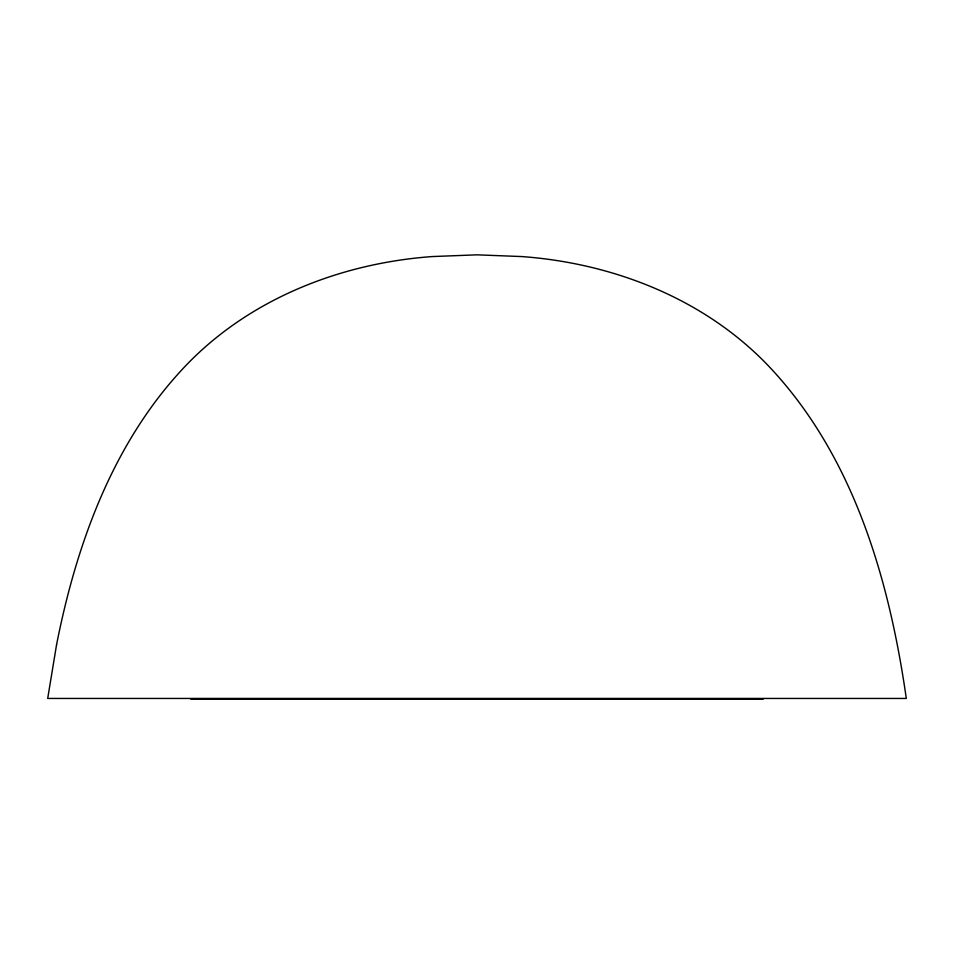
<?xml version="1.0" encoding="UTF-8"?>
<svg xmlns="http://www.w3.org/2000/svg" width="954" height="954" viewBox="0 0 954 954"><rect width="100%" height="100%" fill="white"/><g stroke="black" fill="none" stroke-linecap="round" stroke-linejoin="round"><path stroke-width="1.43" d="M190.8 699.163L763.2 699.163M56.56 644.725L47.7 698.447L906.3 698.447C889.176 578.923 853.401 455.32 768.316 365.74C704.231 298.697 613.255 263.221 521.802 256.566L477 254.837L432.198 256.566C340.745 263.221 249.769 298.697 185.684 365.74C113.311 441.595 76.547 543.541 56.56 644.725"/></g></svg>
